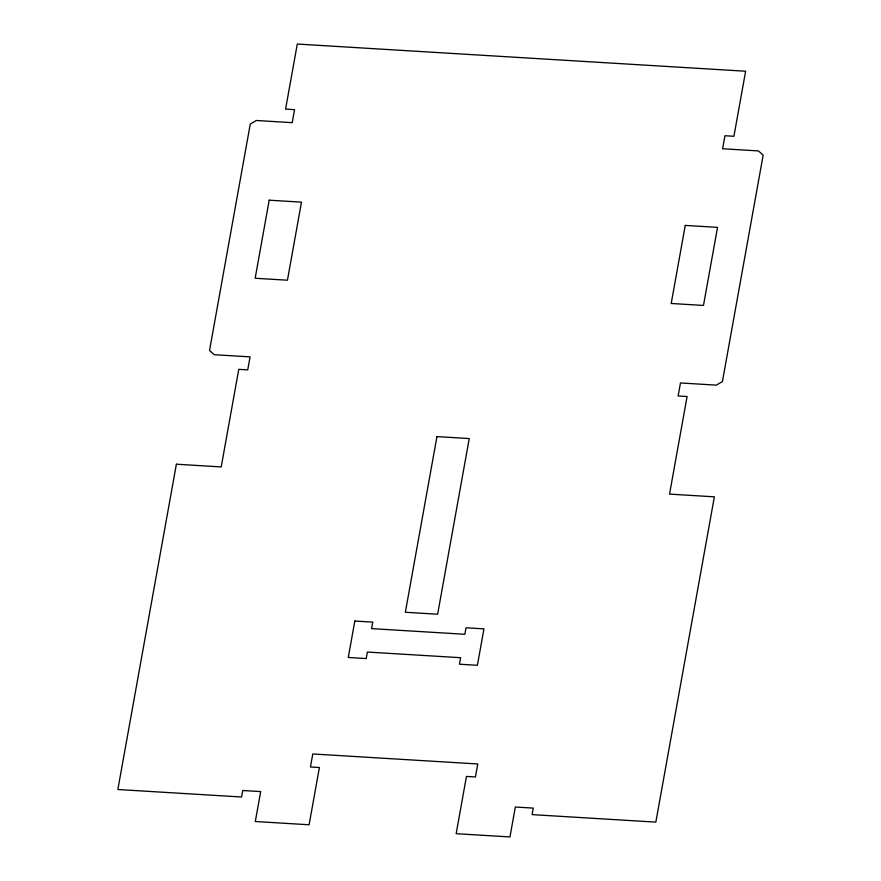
<?xml version="1.0" encoding="UTF-8"?>
<svg xmlns="http://www.w3.org/2000/svg" width="881" height="881" viewBox="0 0 881 881"><rect width="100%" height="100%" fill="white"/><g stroke="black" fill="none" stroke-linecap="round" stroke-linejoin="round"><path stroke-width="1.32" d="M176.376 464.21L117.845 789.508L241.581 797.008L242.76 790.499L260.688 791.59L255.303 821.51L309.099 824.77L319.407 767.527L310.442 766.977L312.777 753.971L477.766 763.97L475.421 776.976L466.456 776.436L456.16 833.69L509.956 836.95L515.341 807.018L533.269 808.108L532.102 814.617L655.838 822.116L714.37 496.829L669.538 494.109L687.092 396.516L678.128 395.976L680.473 382.96L716.341 385.14L722.42 381.561L763.155 155.155L758.475 150.926L722.607 148.757L724.953 135.74L733.917 136.291L745.623 71.229L297.293 44.05L285.587 109.112L294.551 109.651L292.217 122.668L256.349 120.488L250.27 124.067L209.535 350.473L214.204 354.702L250.072 356.871L247.737 369.888L238.762 369.337L221.208 466.93L176.376 464.21M269.201 200.185L255.16 278.264L287.437 280.213L301.478 202.145L269.201 200.185M354.823 621.039L348.27 657.468L366.199 658.559L367.377 652.05L460.631 657.7L459.453 664.208L477.392 665.298L483.944 628.858L466.016 627.779L464.838 634.276L371.584 628.627L372.762 622.118L354.823 621.039M436.954 436.602L405.348 612.262L437.637 614.211L469.243 438.562L436.954 436.602M685.253 225.415L671.201 303.482L703.478 305.443L717.53 227.364L685.253 225.415"/></g></svg>
